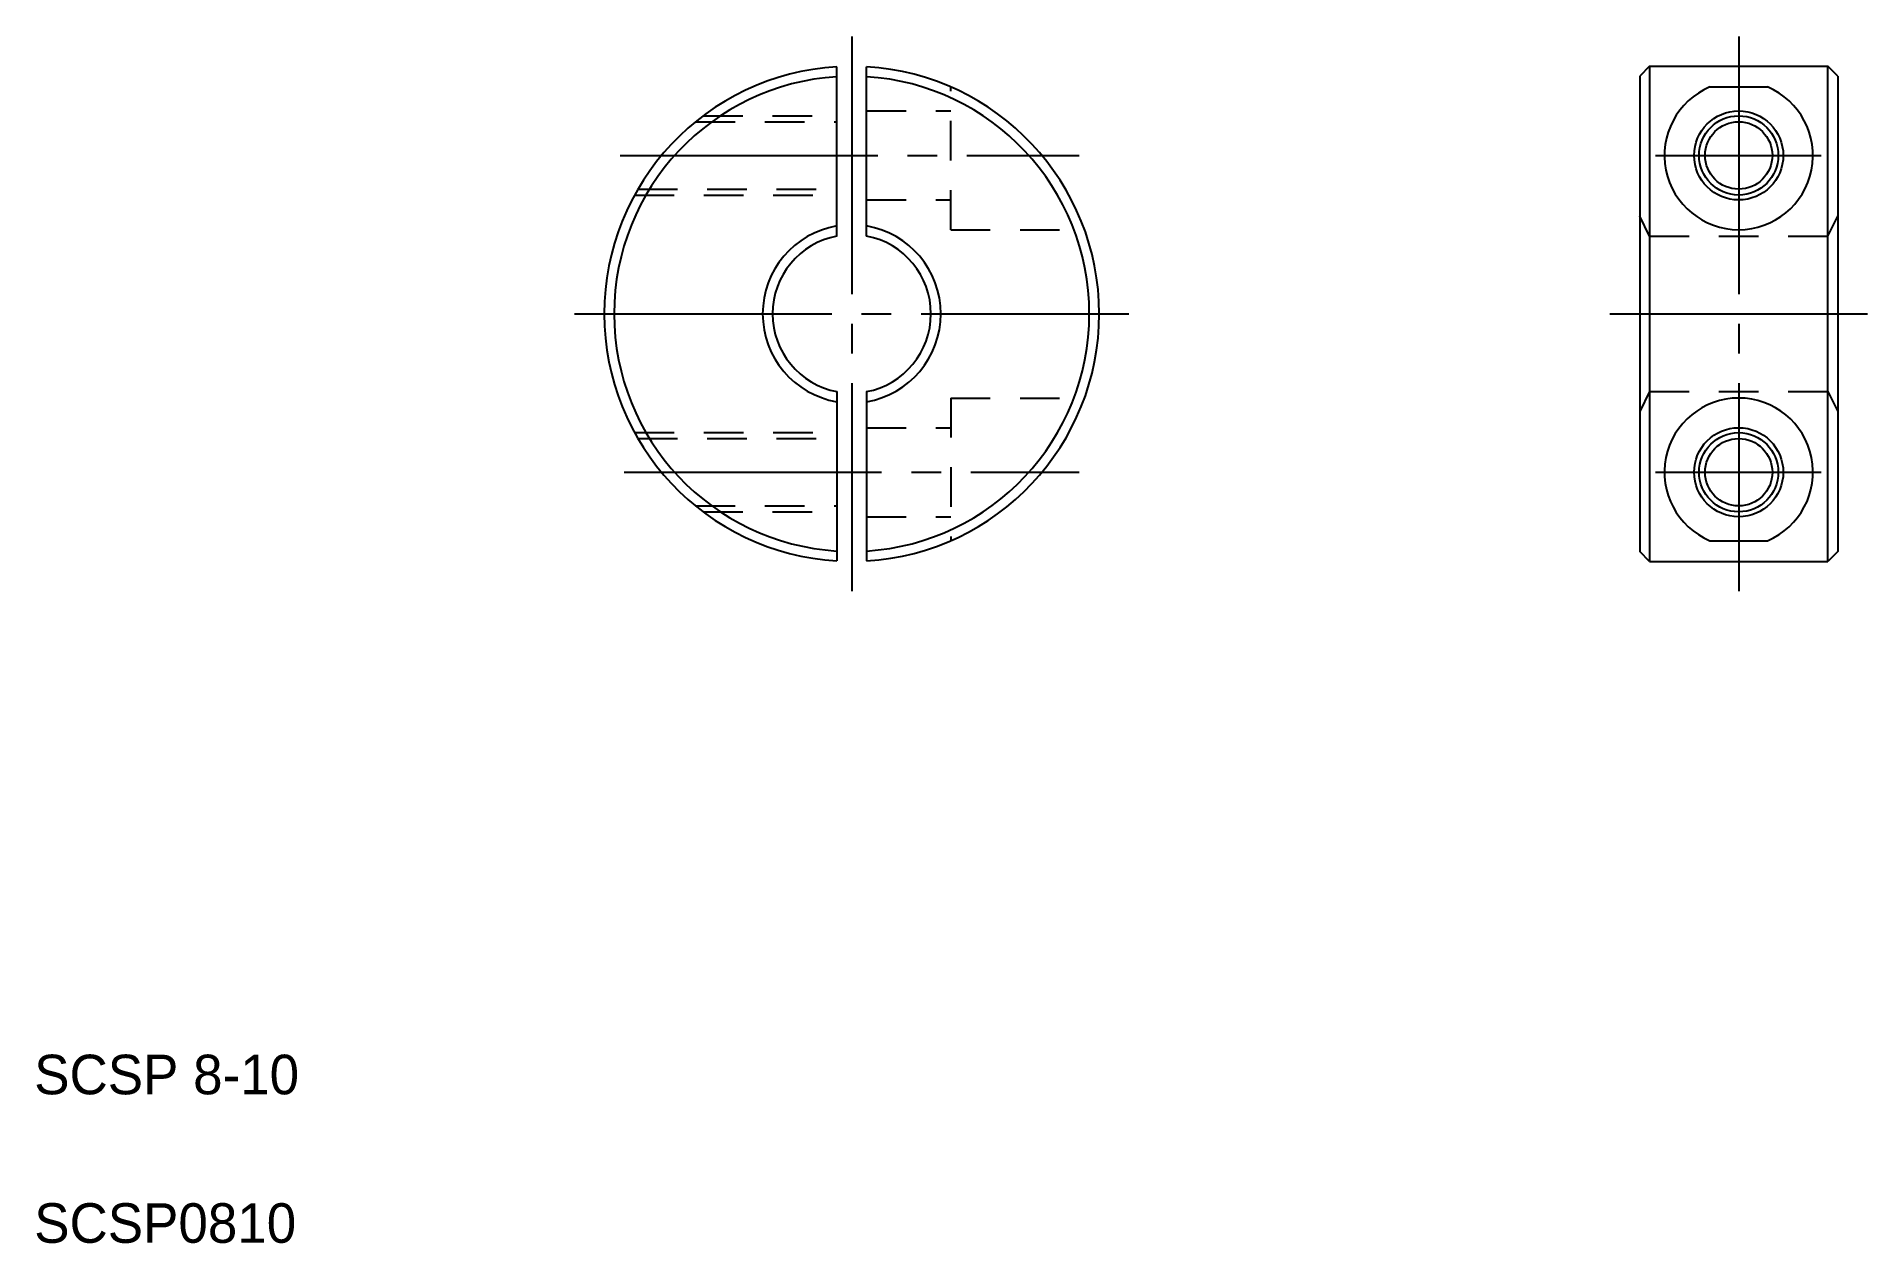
# Model space of a CAD drawing. Extents: x 56.2 to 148.7, y 149.6 to 210.6.
import ezdxf

# ---------------------------------------------------------------- set-up
doc = ezdxf.new("R2010")
doc.units = 0
doc.linetypes.add('CENTER', pattern=[17.5, 13, -1.5, 1.5, -1.5])
doc.linetypes.add('DASHED', pattern=[3.5, 2, -1.5])
doc.layers.get('0').update_dxf_attribs({"linetype": 'CONTINUOUS'})
doc.layers.add('CENTER', color=1, linetype='CENTER')

msp = doc.modelspace()

# ---------------------------------------------------------------- linework, layer by layer
at = {"color": 7, "linetype": 'CONTINUOUS'}
for p, q in [((96.629, 200.508), (96.629, 209.056)), ((98.129, 200.508), (98.129, 209.056)), ((137.678, 209.079), (137.178, 208.579)), ((137.678, 209.079), (137.678, 184.079)), ((137.678, 209.079), (146.678, 209.079)), ((146.678, 184.079), (146.678, 209.079)), ((147.178, 208.579), (146.678, 209.079)), ((137.178, 208.579), (137.178, 184.579)), ((147.178, 208.579), (147.178, 184.579)), ((140.724, 208.035), (143.633, 208.035)), ((96.629, 192.65), (96.629, 184.101)), ((98.129, 192.65), (98.129, 184.101)), ((140.724, 185.122), (143.633, 185.122)), ((137.678, 184.079), (137.178, 184.579)), ((137.678, 184.079), (146.678, 184.079)), ((147.178, 184.579), (146.678, 184.079))]:
    msp.add_line(p, q, dxfattribs=at)
for p, q in [((139.928, 209.079), (139.928, 209.079)), ((142.178, 209.079), (142.178, 209.079))]:
    msp.add_line(p, q)
at = {"color": 3, "linetype": 'DASHED'}
for p, q in [((102.379, 200.829), (102.379, 208.035)), ((89.495, 206.279), (96.629, 206.279)), ((89.879, 206.579), (96.629, 206.579)), ((98.129, 206.829), (102.379, 206.829)), ((86.413, 202.579), (96.629, 202.579)), ((86.583, 202.879), (96.629, 202.879)), ((98.129, 202.329), (102.379, 202.329)), ((102.379, 200.829), (109.134, 200.829)), ((137.678, 200.508), (137.178, 201.508)), ((146.678, 200.508), (147.178, 201.508)), ((137.678, 200.508), (146.678, 200.508)), ((137.678, 192.65), (137.178, 191.65)), ((137.678, 192.65), (146.678, 192.65)), ((146.678, 192.65), (147.178, 191.65)), ((102.379, 192.329), (102.379, 185.122)), ((102.379, 192.329), (109.134, 192.329)), ((86.413, 190.579), (96.629, 190.579)), ((98.129, 190.829), (102.379, 190.829)), ((86.583, 190.279), (96.629, 190.279)), ((89.495, 186.879), (96.629, 186.879)), ((89.879, 186.579), (96.629, 186.579)), ((98.129, 186.329), (102.379, 186.329))]:
    msp.add_line(p, q, dxfattribs=at)
at = {"color": 7, "linetype": 'CONTINUOUS'}
for centre in [(142.178, 204.579), (142.178, 188.579)]:
    msp.add_circle(centre, 2.25, dxfattribs=at)
at = {"color": 3, "linetype": 'CONTINUOUS'}
for centre in [(142.178, 204.579), (142.178, 188.579)]:
    msp.add_circle(centre, 2, dxfattribs=at)
for centre in [(142.178, 204.579), (142.178, 188.579)]:
    msp.add_circle(centre, 1.7)
at = {"color": 7, "linetype": 'CONTINUOUS'}
for centre, radius, start, end in [((97.379, 196.579), 12.5, 93.43982, 266.56018), ((97.379, 196.579), 12.5, 273.43981, 86.56019), ((97.379, 196.579), 12, 93.58332, 266.41666), ((97.379, 196.579), 12, 273.58332, 86.41668), ((142.178, 204.579), 3.75, 112.82159, 67.17841), ((97.379, 196.579), 4.5, 99.59407, 260.40593), ((97.379, 196.579), 4.5, 279.59407, 80.40593), ((97.379, 196.579), 4, 100.80693, 259.19308), ((97.379, 196.579), 4, 280.80692, 79.19308), ((142.178, 188.579), 3.75, 292.82159, 247.17841)]:
    msp.add_arc(centre, radius, start, end, dxfattribs=at)
at = {"layer": 'CENTER', "color": 1, "linetype": 'CENTER'}
for p, q in [((97.379, 210.579), (97.379, 182.579)), ((142.178, 210.579), (142.178, 182.579)), ((85.691, 204.579), (108.868, 204.579)), ((137.978, 204.579), (146.349, 204.579)), ((83.379, 196.579), (111.379, 196.579)), ((135.678, 196.579), (148.678, 196.579)), ((85.89, 188.579), (108.868, 188.579)), ((137.978, 188.579), (146.349, 188.579))]:
    msp.add_line(p, q, dxfattribs=at)

# ---------------------------------------------------------------- texts
for s, p in [('SCSP 8-10', (56.087, 157.166)), ('SCSP0810', (56.087, 149.666))]:
    msp.add_text(s, height=2).set_placement(p)

doc.saveas('drawing.dxf')
